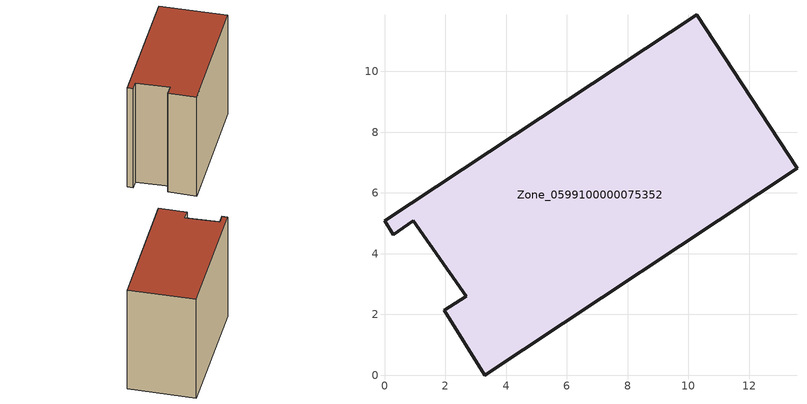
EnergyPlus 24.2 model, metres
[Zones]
Zone_0599100000075352
 floor ground (C_G): 10.28,11.86 13.58,6.81 3.29,0 1.97,2.15 2.69,2.6 0.95,5.08 0.29,4.63 0,5.08 z0
 wall outside (C_F): 0.95,5.08 2.69,2.6 1.97,2.15 3.29,0 13.58,6.81 10.28,11.86 0,5.08 0.29,4.63 0.95,5.08 z0:10.27
 roof outside (C_R): 3.29,0 13.58,6.81 10.28,11.86 0,5.08 0.29,4.63 0.95,5.08 2.69,2.6 1.97,2.15 z10.27
[BUILDING]
Pand.0599100000075352: North Axis=0; Terrain=City; Loads Convergence Tolerance Value=0.04; Temperature Convergence Tolerance Value=0.4; Solar Distribution=FullExterior; Maximum Number of Warmup Days=25; Minimum Number of Warmup Days=1
[Site:Location]
Rotterdam.The.Hague.AP_ZH_NLD Design_Conditions: Latitude=51.96; Longitude=4.45; Time Zone=1; Elevation=-4.5
[SITE:GROUNDTEMPERATURE:BUILDINGSURFACE]
18, 18, 18, 18, 18, 18, 18, 18, 18, 18, 18, 18
[MATERIAL] Thermal Absorptance=0.9; Solar Absorptance=0.7; Visible Absorptance=0.7
Name | Roughness | Thickness | Conductivity | Density | Specific Heat
G.TI.1946 | MediumSmooth | 0.15 | 1 | 540 | 1210
F.TI.1946 | Rough | 0.3 | 0.857143 | 1920 | 840
R.TI.1946 | MediumRough | 0.2 | 0.1 | 1500 | 1000
[CONSTRUCTION]
C_G: G.TI.1946
C_F: F.TI.1946
C_R: R.TI.1946
[ZONE]
Zone_0599100000075352: Type=1; Multiplier=1; Ceiling Height=Autocalculate; Volume=Autocalculate; Floor Area=autocalculate; Part of Total Floor Area=Yes
[ZONEINFILTRATION:DESIGNFLOWRATE]
Infil_Zone_0599100000075352: Zone or ZoneList or Space or SpaceList=Zone_0599100000075352; Schedule=AlwaysOn; Design Flow Rate Calculation Method=Flow/Area; Flow Rate per Floor Area=0.003; Constant Term Coefficient=1; Temperature Term Coefficient=0; Velocity Term Coefficient=0; Velocity Squared Term Coefficient=0
[HVACTEMPLATE:ZONE:IDEALLOADSAIRSYSTEM]
Zone_0599100000075352: Maximum Heating Supply Air Temperature=50; Minimum Cooling Supply Air Temperature=13; Maximum Heating Supply Air Humidity Ratio=0.0156; Minimum Cooling Supply Air Humidity Ratio=0.0077; Heating Limit=NoLimit; Cooling Limit=NoLimit; Dehumidification Control Type=ConstantSensibleHeatRatio; Cooling Sensible Heat Ratio=0.7; Dehumidification Setpoint=60; Humidification Control Type=None; Humidification Setpoint=30; Outdoor Air Method=None; Outdoor Air Flow Rate per Person=0.00944; Outdoor Air Flow Rate per Zone Floor Area=0; Outdoor Air Flow Rate per Zone=0; Demand Controlled Ventilation Type=None; Outdoor Air Economizer Type=NoEconomizer; Heat Recovery Type=None; Sensible Heat Recovery Effectiveness=0.7; Latent Heat Recovery Effectiveness=0.65
[ZONECONTROL:THERMOSTAT]
ThermostatControl_Zone_0599100000075352: Zone or ZoneList=Zone_0599100000075352; Control Type Schedule=DualSetpointControlType; Control 1=Thermostat_Zone_0599100000075352; Temperature Difference Between Cutout And Setpoint=0
[THERMOSTATSETPOINT:DUALSETPOINT]
Thermostat_Zone_0599100000075352: Heating Setpoint Temperature Schedule=HeatingSetpoint_Zone_0599100000075352; Cooling Setpoint Temperature Schedule=CoolingSetpoint_Zone_0599100000075352
[SCHEDULE:COMPACT]
HeatingSetpoint_Zone_0599100000075352: Through: 12/31, For: AllDays, Until: 24:00, 21
CoolingSetpoint_Zone_0599100000075352: Through: 12/31, For: AllDays, Until: 24:00, 24
DualSetpointControlType: Through: 12/31, For: AllDays, Until: 24:00, 4
AlwaysOn: Through: 12/31, For: AllDays, Until: 24:00, 1
